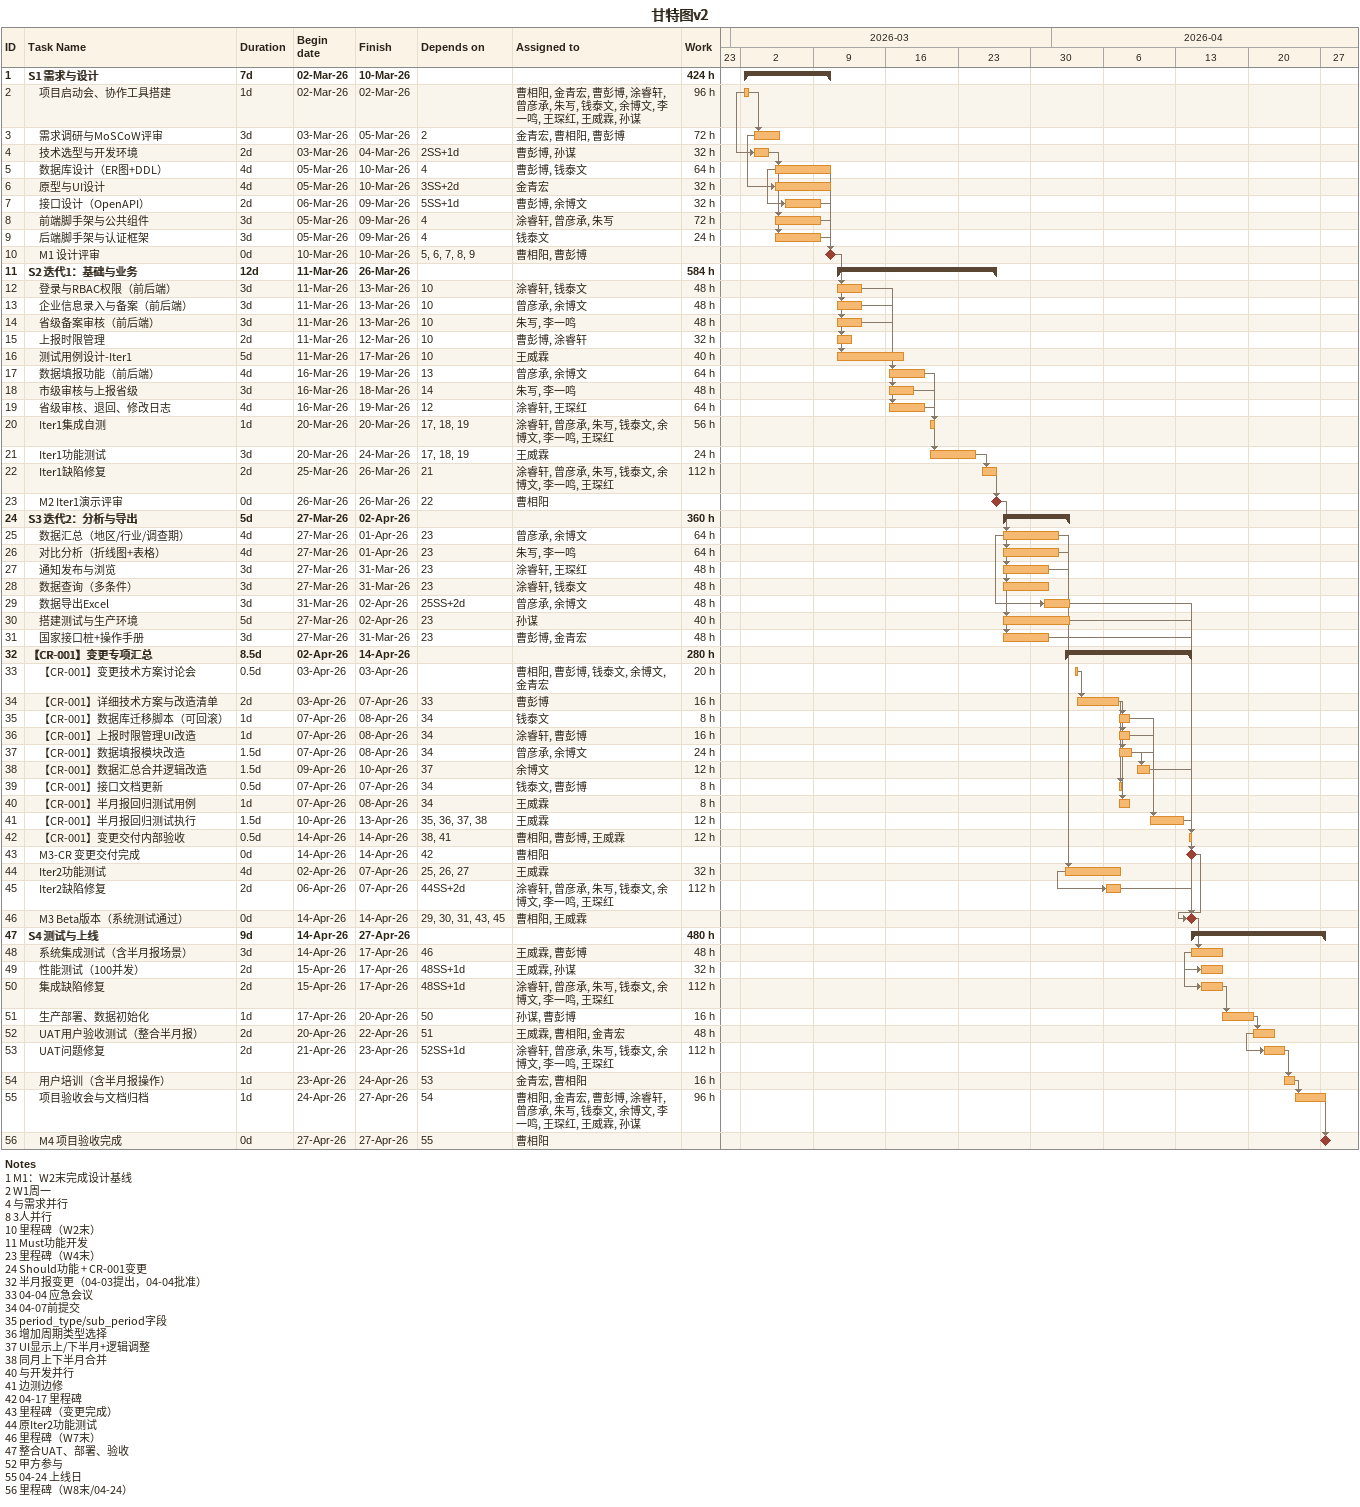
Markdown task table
甘特图v2

| ID | Level | Task | Duration | Start | Finish | Predecessors | Resources | Work (h) |
|---|---|---|---|---|---|---|---|---|
| 1 | 1 | **S1 需求与设计** | 7d | 2026-03-02 | 2026-03-10 |  |  | 424 |
| 2 | 2 | 项目启动会、协作工具搭建 | 1d | 2026-03-02 | 2026-03-02 |  | 曹相阳, 金青宏, 曹彭博, 涂睿轩, 曾彦承, 朱写, 钱泰文, 余博文, 李一鸣, 王琛红, 王威霖, 孙谋 | 96 |
| 3 | 2 | 需求调研与MoSCoW评审 | 3d | 2026-03-03 | 2026-03-05 | 2 | 金青宏, 曹相阳, 曹彭博 | 72 |
| 4 | 2 | 技术选型与开发环境 | 2d | 2026-03-03 | 2026-03-04 | 2SS+1d | 曹彭博, 孙谋 | 32 |
| 5 | 2 | 数据库设计（ER图+DDL） | 4d | 2026-03-05 | 2026-03-10 | 4 | 曹彭博, 钱泰文 | 64 |
| 6 | 2 | 原型与UI设计 | 4d | 2026-03-05 | 2026-03-10 | 3SS+2d | 金青宏 | 32 |
| 7 | 2 | 接口设计（OpenAPI） | 2d | 2026-03-06 | 2026-03-09 | 5SS+1d | 曹彭博, 余博文 | 32 |
| 8 | 2 | 前端脚手架与公共组件 | 3d | 2026-03-05 | 2026-03-09 | 4 | 涂睿轩, 曾彦承, 朱写 | 72 |
| 9 | 2 | 后端脚手架与认证框架 | 3d | 2026-03-05 | 2026-03-09 | 4 | 钱泰文 | 24 |
| 10 | 2 | M1 设计评审 | 0d | 2026-03-10 | 2026-03-10 | 5, 6, 7, 8, 9 | 曹相阳, 曹彭博 |  |
| 11 | 1 | **S2 迭代1：基础与业务** | 12d | 2026-03-11 | 2026-03-26 |  |  | 584 |
| 12 | 2 | 登录与RBAC权限（前后端） | 3d | 2026-03-11 | 2026-03-13 | 10 | 涂睿轩, 钱泰文 | 48 |
| 13 | 2 | 企业信息录入与备案（前后端） | 3d | 2026-03-11 | 2026-03-13 | 10 | 曾彦承, 余博文 | 48 |
| 14 | 2 | 省级备案审核（前后端） | 3d | 2026-03-11 | 2026-03-13 | 10 | 朱写, 李一鸣 | 48 |
| 15 | 2 | 上报时限管理 | 2d | 2026-03-11 | 2026-03-12 | 10 | 曹彭博, 涂睿轩 | 32 |
| 16 | 2 | 测试用例设计-Iter1 | 5d | 2026-03-11 | 2026-03-17 | 10 | 王威霖 | 40 |
| 17 | 2 | 数据填报功能（前后端） | 4d | 2026-03-16 | 2026-03-19 | 13 | 曾彦承, 余博文 | 64 |
| 18 | 2 | 市级审核与上报省级 | 3d | 2026-03-16 | 2026-03-18 | 14 | 朱写, 李一鸣 | 48 |
| 19 | 2 | 省级审核、退回、修改日志 | 4d | 2026-03-16 | 2026-03-19 | 12 | 涂睿轩, 王琛红 | 64 |
| 20 | 2 | Iter1集成自测 | 1d | 2026-03-20 | 2026-03-20 | 17, 18, 19 | 涂睿轩, 曾彦承, 朱写, 钱泰文, 余博文, 李一鸣, 王琛红 | 56 |
| 21 | 2 | Iter1功能测试 | 3d | 2026-03-20 | 2026-03-24 | 17, 18, 19 | 王威霖 | 24 |
| 22 | 2 | Iter1缺陷修复 | 2d | 2026-03-25 | 2026-03-26 | 21 | 涂睿轩, 曾彦承, 朱写, 钱泰文, 余博文, 李一鸣, 王琛红 | 112 |
| 23 | 2 | M2 Iter1演示评审 | 0d | 2026-03-26 | 2026-03-26 | 22 | 曹相阳 |  |
| 24 | 1 | **S3 迭代2：分析与导出** | 5d | 2026-03-27 | 2026-04-02 |  |  | 360 |
| 25 | 2 | 数据汇总（地区/行业/调查期） | 4d | 2026-03-27 | 2026-04-01 | 23 | 曾彦承, 余博文 | 64 |
| 26 | 2 | 对比分析（折线图+表格） | 4d | 2026-03-27 | 2026-04-01 | 23 | 朱写, 李一鸣 | 64 |
| 27 | 2 | 通知发布与浏览 | 3d | 2026-03-27 | 2026-03-31 | 23 | 涂睿轩, 王琛红 | 48 |
| 28 | 2 | 数据查询（多条件） | 3d | 2026-03-27 | 2026-03-31 | 23 | 涂睿轩, 钱泰文 | 48 |
| 29 | 2 | 数据导出Excel | 3d | 2026-03-31 | 2026-04-02 | 25SS+2d | 曾彦承, 余博文 | 48 |
| 30 | 2 | 搭建测试与生产环境 | 5d | 2026-03-27 | 2026-04-02 | 23 | 孙谋 | 40 |
| 31 | 2 | 国家接口桩+操作手册 | 3d | 2026-03-27 | 2026-03-31 | 23 | 曹彭博, 金青宏 | 48 |
| 32 | 1 | **【CR-001】变更专项汇总** | 8.5d | 2026-04-02 | 2026-04-14 |  |  | 280 |
| 33 | 2 | 【CR-001】变更技术方案讨论会 | 0.5d | 2026-04-03 | 2026-04-03 |  | 曹相阳, 曹彭博, 钱泰文, 余博文, 金青宏 | 20 |
| 34 | 2 | 【CR-001】详细技术方案与改造清单 | 2d | 2026-04-03 | 2026-04-07 | 33 | 曹彭博 | 16 |
| 35 | 2 | 【CR-001】数据库迁移脚本（可回滚） | 1d | 2026-04-07 | 2026-04-08 | 34 | 钱泰文 | 8 |
| 36 | 2 | 【CR-001】上报时限管理UI改造 | 1d | 2026-04-07 | 2026-04-08 | 34 | 涂睿轩, 曹彭博 | 16 |
| 37 | 2 | 【CR-001】数据填报模块改造 | 1.5d | 2026-04-07 | 2026-04-08 | 34 | 曾彦承, 余博文 | 24 |
| 38 | 2 | 【CR-001】数据汇总合并逻辑改造 | 1.5d | 2026-04-09 | 2026-04-10 | 37 | 余博文 | 12 |
| 39 | 2 | 【CR-001】接口文档更新 | 0.5d | 2026-04-07 | 2026-04-07 | 34 | 钱泰文, 曹彭博 | 8 |
| 40 | 2 | 【CR-001】半月报回归测试用例 | 1d | 2026-04-07 | 2026-04-08 | 34 | 王威霖 | 8 |
| 41 | 2 | 【CR-001】半月报回归测试执行 | 1.5d | 2026-04-10 | 2026-04-13 | 35, 36, 37, 38 | 王威霖 | 12 |
| 42 | 2 | 【CR-001】变更交付内部验收 | 0.5d | 2026-04-14 | 2026-04-14 | 38, 41 | 曹相阳, 曹彭博, 王威霖 | 12 |
| 43 | 2 | M3-CR 变更交付完成 | 0d | 2026-04-14 | 2026-04-14 | 42 | 曹相阳 |  |
| 44 | 2 | Iter2功能测试 | 4d | 2026-04-02 | 2026-04-07 | 25, 26, 27 | 王威霖 | 32 |
| 45 | 2 | Iter2缺陷修复 | 2d | 2026-04-06 | 2026-04-07 | 44SS+2d | 涂睿轩, 曾彦承, 朱写, 钱泰文, 余博文, 李一鸣, 王琛红 | 112 |
| 46 | 2 | M3 Beta版本（系统测试通过） | 0d | 2026-04-14 | 2026-04-14 | 29, 30, 31, 43, 45 | 曹相阳, 王威霖 |  |
| 47 | 1 | **S4 测试与上线** | 9d | 2026-04-14 | 2026-04-27 |  |  | 480 |
| 48 | 2 | 系统集成测试（含半月报场景） | 3d | 2026-04-14 | 2026-04-17 | 46 | 王威霖, 曹彭博 | 48 |
| 49 | 2 | 性能测试（100并发） | 2d | 2026-04-15 | 2026-04-17 | 48SS+1d | 王威霖, 孙谋 | 32 |
| 50 | 2 | 集成缺陷修复 | 2d | 2026-04-15 | 2026-04-17 | 48SS+1d | 涂睿轩, 曾彦承, 朱写, 钱泰文, 余博文, 李一鸣, 王琛红 | 112 |
| 51 | 2 | 生产部署、数据初始化 | 1d | 2026-04-17 | 2026-04-20 | 50 | 孙谋, 曹彭博 | 16 |
| 52 | 2 | UAT用户验收测试（整合半月报） | 2d | 2026-04-20 | 2026-04-22 | 51 | 王威霖, 曹相阳, 金青宏 | 48 |
| 53 | 2 | UAT问题修复 | 2d | 2026-04-21 | 2026-04-23 | 52SS+1d | 涂睿轩, 曾彦承, 朱写, 钱泰文, 余博文, 李一鸣, 王琛红 | 112 |
| 54 | 2 | 用户培训（含半月报操作） | 1d | 2026-04-23 | 2026-04-24 | 53 | 金青宏, 曹相阳 | 16 |
| 55 | 2 | 项目验收会与文档归档 | 1d | 2026-04-24 | 2026-04-27 | 54 | 曹相阳, 金青宏, 曹彭博, 涂睿轩, 曾彦承, 朱写, 钱泰文, 余博文, 李一鸣, 王琛红, 王威霖, 孙谋 | 96 |
| 56 | 2 | M4 项目验收完成 | 0d | 2026-04-27 | 2026-04-27 | 55 | 曹相阳 |  |

Notes
- 1: M1：W2末完成设计基线
- 2: W1周一
- 4: 与需求并行
- 8: 3人并行
- 10: 里程碑（W2末）
- 11: Must功能开发
- 23: 里程碑（W4末）
- 24: Should功能 + CR-001变更
- 32: 半月报变更（04-03提出，04-04批准）
- 33: 04-04 应急会议
- 34: 04-07前提交
- 35: period_type/sub_period字段
- 36: 增加周期类型选择
- 37: UI显示上/下半月+逻辑调整
- 38: 同月上下半月合并
- 40: 与开发并行
- 41: 边测边修
- 42: 04-17 里程碑
- 43: 里程碑（变更完成）
- 44: 原Iter2功能测试
- 46: 里程碑（W7末）
- 47: 整合UAT、部署、验收
- 52: 甲方参与
- 55: 04-24 上线日
- 56: 里程碑（W8末/04-24）
